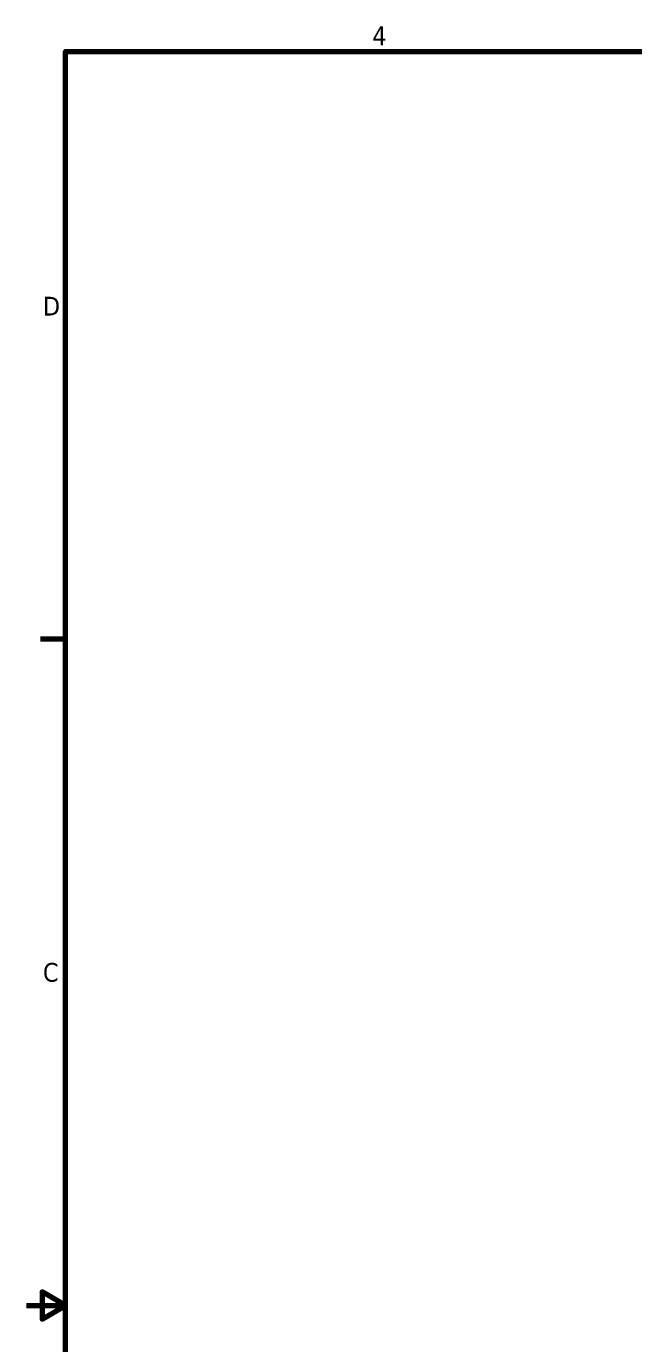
# Model space of a CAD drawing. Header units: millimetres. Extents: x 25 to 1092, y 13 to 851.
# Drawn here: x 25.4 to 222.6, y 419.1 to 846.3 of the extents above; entities that cross this region are included whole.
import ezdxf

# ---------------------------------------------------------------- set-up
doc = ezdxf.new("R2010")
doc.units = ezdxf.units.MM
doc.header["$LTSCALE"] = 50.8
doc.layers.add('Border (ANSI)', color=7, linetype='Continuous', lineweight=70)
doc.styles.add('Note Text (ANSI)', font='tahoma.ttf')

# ---------------------------------------------------------------- blocks, each defined once
blk = doc.blocks.new('Borders Default Border')
at = {"layer": 'Border (ANSI)'}
blk.add_line((0.75, 12.75), (0.59, 12.75), dxfattribs=at)
at = {"layer": 'Border (ANSI)', "flags": 128}
for points in [[(0.75, 0.5), (0.75, 16.5), (21.25, 16.5), (21.25, 0.5), (0.75, 0.5)], [(0.5, 8.5), (0.75, 8.5), (0.6, 8.5866), (0.6, 8.4134), (0.75, 8.5)]]:
    blk.add_lwpolyline(points, dxfattribs=at)
at = {"layer": 'Border (ANSI)', "char_height": 0.12, "attachment_point": 7, "style": 'Note Text (ANSI)'}
for s, insert in [('4', (2.7081, 16.54)), ('D', (0.606, 14.815)), ('C', (0.6057, 10.5629))]:
    blk.add_mtext(s, dxfattribs=dict(at, insert=insert))

msp = doc.modelspace()

# ---------------------------------------------------------------- block references
at = {"xscale": 50.8, "yscale": 50.8, "zscale": 50.8}
msp.add_blockref('Borders Default Border', (0, 0), dxfattribs=at)

doc.saveas('drawing.dxf')
